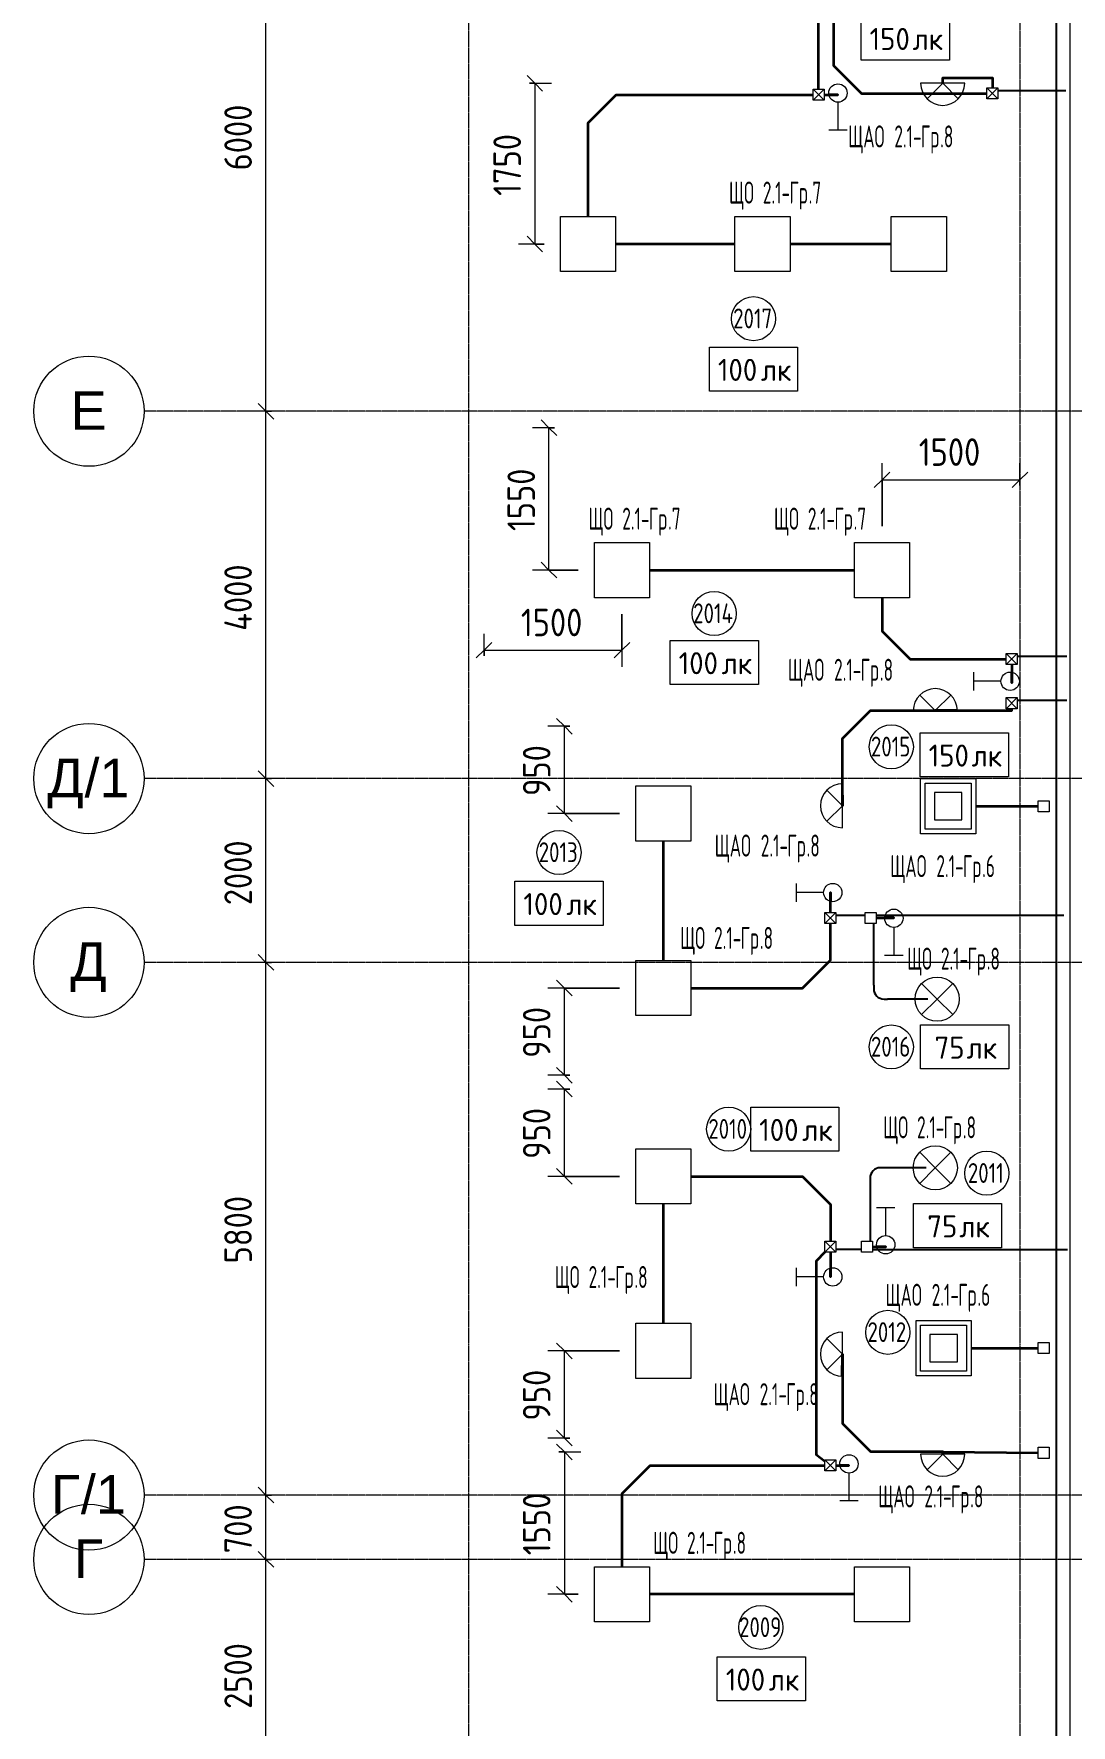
# Model space of a CAD drawing. Header units: millimetres. Extents: x -4730 to 98194, y -4296 to 93388.
# Drawn here: x -4730 to 6558, y 14695 to 33109 of the extents above; entities that cross this region are included whole.
import ezdxf

# ---------------------------------------------------------------- set-up
doc = ezdxf.new("R2010")
doc.units = ezdxf.units.MM
doc.linetypes.add('Линия сетки', pattern=[22.225, 12.7, -3.175, 3.175, -3.175])
for name, color, linetype, lineweight, true_color in [('Кабельные лотки', 5, 'Continuous', 25, 0x0000ff), ('Короба', 7, 'Continuous', 25, 0x008000), ('Соединительные детали коробов', 7, 'Continuous', 25, 0x008000), ('Типовые аннотации', 5, 'Continuous', 18, 0x0000ff)]:
    doc.layers.add(name, color=color, linetype=linetype, lineweight=lineweight, true_color=true_color)
for name, color, linetype, lineweight in [('Марки помещений', 7, 'Continuous', 9), ('Марки силовых электроприборов', 7, 'Continuous', 9), ('Осевая линия', 7, 'Continuous', 18), ('Оси', 7, 'Continuous', 9), ('Провода', 7, 'Continuous', 35), ('Размеры', 7, 'Continuous', 9), ('Размеры-120', 7, 'Continuous', 9)]:
    doc.layers.add(name, color=color, linetype=linetype, lineweight=lineweight)
doc.styles.add('Arial_1', font='arial.ttf', dxfattribs={"height": 420})
doc.styles.add('GOST Common', font='GOST_Common.ttf', dxfattribs={"width": 0.6, "height": 240})
doc.styles.add('GOST Common_2', font='GOST_Common.ttf', dxfattribs={"height": 240})
doc.styles.add('GOST Common_3', font='GOST_Common.ttf', dxfattribs={"width": 0.9, "height": 300})
doc.styles.add('GOST Common_4', font='GOST_Common.ttf', dxfattribs={"width": 0.8, "height": 216})
doc.dimstyles.new('ADSK_Проверочный', dxfattribs={"dimscale": 304.8, "dimtxt": 301.714499, "dimasz": 0.556693, "dimexe": 0.590551, "dimexo": 0.590551, "dimgap": 0.19685, "dimtad": 1, "dimdec": 3, "dimrnd": 0.001, "dimdsep": 46, "dimtxsty": 'GOST Common_3', "dimblk1": 'OBLIQUE', "dimblk2": 'OBLIQUE', "dimsah": 1, "dimcen": 0.09, "dimazin": 0, "dimtfac": 1, "dimtdec": 4, "dimtix": 1, "dimtmove": 0, "dimatfit": 3, "dimfxl": 1, "dimtvp": 1, "dimtolj": 1, "dimtzin": 0, "dimarcsym": 2})

# ---------------------------------------------------------------- blocks, each defined once
blk = doc.blocks.new('M_Короб_ отвод - Плоский торец - ПВХ - Стандартная-2386742-2-й этаж')
at = {"layer": 'Соединительные детали коробов'}
for p, q in [((0, 111.95), (0, 150.05)), ((-150.05, 0), (-111.95, 0))]:
    blk.add_line(p, q, dxfattribs=at)
blk.add_arc((-111.95, 111.95), 111.95, 270, 0, dxfattribs=at)
blk = doc.blocks.new('Ось сетки - Заголовок сетки - Окружность 5 мм-1145995-2-й этаж')
at = {"layer": 'Оси'}
blk.add_circle((0, 0), 5, dxfattribs=at)
blk = doc.blocks.new('DIMBLOCK26-2-й этаж')
at = {"layer": 'Размеры-120'}
for p, q in [((-2205, 16500), (-2290, 16585)), ((-2145, 16500), (-2385, 16500)), ((-2205, 14000), (-2205, 16500)), ((-2205, 16500), (-2120, 16415)), ((-2205, 16500), (-2145, 16500)), ((-2145, 14000), (-2385, 14000)), ((-2205, 14000), (-2290, 14085)), ((-2205, 14000), (-2120, 13915)), ((-2205, 14000), (-2145, 14000))]:
    blk.add_line(p, q, dxfattribs=at)
at = {"layer": 'Размеры-120', "color": 0, "insert": (-2657, 14872), "char_height": 300, "width": 908.21, "attachment_point": 1, "rotation": 90, "line_spacing_factor": 1.022761, "style": 'GOST Common_3'}
blk.add_mtext('2500', dxfattribs=at)
blk = doc.blocks.new('_Oblique')
at = {"color": 0, "linetype": 'ByBlock', "lineweight": -2}
blk.add_line((-0.5, -0.5), (0.5, 0.5), dxfattribs=at)
blk = doc.blocks.new('DIMBLOCK27-2-й этаж')
at = {"layer": 'Размеры-120'}
for p, q in [((-2145, 17200), (-2385, 17200)), ((-2205, 17200), (-2290, 17285)), ((-2205, 16500), (-2205, 17200)), ((-2205, 17200), (-2120, 17115)), ((-2205, 17200), (-2145, 17200)), ((-2205, 16500), (-2290, 16585)), ((-2145, 16500), (-2385, 16500)), ((-2205, 16500), (-2120, 16415)), ((-2205, 16500), (-2145, 16500))]:
    blk.add_line(p, q, dxfattribs=at)
at = {"layer": 'Размеры-120', "color": 0, "insert": (-2657, 16566), "char_height": 300, "width": 681.16, "attachment_point": 1, "rotation": 90, "line_spacing_factor": 1.022761, "style": 'GOST Common_3'}
blk.add_mtext('700', dxfattribs=at)
blk = doc.blocks.new('DIMBLOCK28-2-й этаж')
at = {"layer": 'Размеры-120'}
for p, q in [((-2205, 23000), (-2290, 23085)), ((-2145, 23000), (-2385, 23000)), ((-2205, 17200), (-2205, 23000)), ((-2205, 23000), (-2120, 22915)), ((-2205, 23000), (-2145, 23000)), ((-2145, 17200), (-2385, 17200)), ((-2205, 17200), (-2290, 17285)), ((-2205, 17200), (-2120, 17115)), ((-2205, 17200), (-2145, 17200))]:
    blk.add_line(p, q, dxfattribs=at)
at = {"layer": 'Размеры-120', "color": 0, "insert": (-2657, 19722), "char_height": 300, "width": 908.21, "attachment_point": 1, "rotation": 90, "line_spacing_factor": 1.022761, "style": 'GOST Common_3'}
blk.add_mtext('5800', dxfattribs=at)
blk = doc.blocks.new('DIMBLOCK29-2-й этаж')
at = {"layer": 'Размеры-120'}
for p, q in [((-2205, 25000), (-2290, 25085)), ((-2145, 25000), (-2385, 25000)), ((-2205, 23000), (-2205, 25000)), ((-2205, 25000), (-2120, 24915)), ((-2205, 25000), (-2145, 25000)), ((-2205, 23000), (-2290, 23085)), ((-2145, 23000), (-2385, 23000)), ((-2205, 23000), (-2120, 22915)), ((-2205, 23000), (-2145, 23000))]:
    blk.add_line(p, q, dxfattribs=at)
at = {"layer": 'Размеры-120', "color": 0, "insert": (-2657, 23622), "char_height": 300, "width": 908.21, "attachment_point": 1, "rotation": 90, "line_spacing_factor": 1.022761, "style": 'GOST Common_3'}
blk.add_mtext('2000', dxfattribs=at)
blk = doc.blocks.new('DIMBLOCK30-2-й этаж')
at = {"layer": 'Размеры-120'}
for p, q in [((-2145, 29000), (-2385, 29000)), ((-2205, 29000), (-2290, 29085)), ((-2205, 25000), (-2205, 29000)), ((-2205, 29000), (-2120, 28915)), ((-2205, 29000), (-2145, 29000)), ((-2205, 25000), (-2290, 25085)), ((-2145, 25000), (-2385, 25000)), ((-2205, 25000), (-2120, 24915)), ((-2205, 25000), (-2145, 25000))]:
    blk.add_line(p, q, dxfattribs=at)
at = {"layer": 'Размеры-120', "color": 0, "insert": (-2657, 26609), "char_height": 300, "width": 938.89, "attachment_point": 1, "rotation": 90, "line_spacing_factor": 1.022761, "style": 'GOST Common_3'}
blk.add_mtext('4000', dxfattribs=at)
blk = doc.blocks.new('DIMBLOCK31-2-й этаж')
at = {"layer": 'Размеры-120'}
for p, q in [((-2145, 35000), (-2385, 35000)), ((-2205, 35000), (-2290, 35085)), ((-2205, 29000), (-2205, 35000)), ((-2205, 35000), (-2120, 34915)), ((-2205, 35000), (-2145, 35000)), ((-2145, 29000), (-2385, 29000)), ((-2205, 29000), (-2290, 29085)), ((-2205, 29000), (-2120, 28915)), ((-2205, 29000), (-2145, 29000))]:
    blk.add_line(p, q, dxfattribs=at)
at = {"layer": 'Размеры-120', "color": 0, "insert": (-2657, 31622), "char_height": 300, "width": 908.21, "attachment_point": 1, "rotation": 90, "line_spacing_factor": 1.022761, "style": 'GOST Common_3'}
blk.add_mtext('6000', dxfattribs=at)
blk = doc.blocks.new('DIMBLOCK82-2-й этаж')
at = {"layer": 'Размеры-120'}
for p, q in [((723, 32570), (638, 32655)), ((663, 32570), (903, 32570)), ((723, 32570), (663, 32570)), ((723, 32570), (723, 30820)), ((723, 32570), (807, 32485)), ((825, 30820), (543, 30820)), ((723, 30820), (638, 30905)), ((723, 30820), (807, 30735)), ((723, 30820), (825, 30820))]:
    blk.add_line(p, q, dxfattribs=at)
at = {"layer": 'Размеры-120', "color": 0, "insert": (271, 31345), "char_height": 300, "width": 840.71, "attachment_point": 1, "rotation": 90, "line_spacing_factor": 1.022761, "style": 'GOST Common_3'}
blk.add_mtext('1750', dxfattribs=at)
blk = doc.blocks.new('DIMBLOCK83-2-й этаж')
at = {"layer": 'Размеры-120'}
for p, q in [((1670, 26792), (1670, 26218)), ((1670, 26398), (1670, 26792)), ((170, 26338), (170, 26578)), ((170, 26398), (85, 26314)), ((170, 26398), (255, 26483)), ((170, 26398), (1670, 26398)), ((170, 26398), (170, 26338)), ((1670, 26398), (1585, 26314)), ((1670, 26398), (1755, 26483))]:
    blk.add_line(p, q, dxfattribs=at)
at = {"layer": 'Размеры-120', "color": 0, "insert": (570, 26850), "char_height": 300, "width": 840.71, "attachment_point": 1, "line_spacing_factor": 1.022761, "style": 'GOST Common_3'}
blk.add_mtext('1500', dxfattribs=at)
blk = doc.blocks.new('DIMBLOCK84-2-й этаж')
at = {"layer": 'Размеры-120'}
for p, q in [((4500, 27748), (4500, 28433)), ((6000, 28193), (6000, 28433)), ((4500, 28253), (4415, 28168)), ((4500, 28253), (4585, 28338)), ((4500, 28253), (6000, 28253)), ((4500, 28253), (4500, 27748)), ((6000, 28253), (5915, 28168)), ((6000, 28253), (6085, 28338)), ((6000, 28253), (6000, 28193))]:
    blk.add_line(p, q, dxfattribs=at)
at = {"layer": 'Размеры-120', "color": 0, "insert": (4900, 28705), "char_height": 300, "width": 840.71, "attachment_point": 1, "line_spacing_factor": 1.022761, "style": 'GOST Common_3'}
blk.add_mtext('1500', dxfattribs=at)
blk = doc.blocks.new('DIMBLOCK85-2-й этаж')
at = {"layer": 'Размеры-120'}
for p, q in [((936, 28820), (696, 28820)), ((876, 28820), (792, 28905)), ((876, 27270), (876, 28820)), ((876, 28820), (961, 28735)), ((876, 28820), (936, 28820)), ((1195, 27270), (696, 27270)), ((876, 27270), (792, 27355)), ((876, 27270), (961, 27185)), ((876, 27270), (1195, 27270))]:
    blk.add_line(p, q, dxfattribs=at)
at = {"layer": 'Размеры-120', "color": 0, "insert": (424, 27695), "char_height": 300, "width": 840.71, "attachment_point": 1, "rotation": 90, "line_spacing_factor": 1.022761, "style": 'GOST Common_3'}
blk.add_mtext('1550', dxfattribs=at)
blk = doc.blocks.new('DIMBLOCK86-2-й этаж')
at = {"layer": 'Размеры-120'}
for p, q in [((1044, 25570), (959, 25655)), ((1104, 25570), (864, 25570)), ((1044, 24620), (1044, 25570)), ((1044, 25570), (1129, 25485)), ((1044, 25570), (1104, 25570)), ((1044, 24620), (959, 24705)), ((1645, 24620), (864, 24620)), ((1044, 24620), (1129, 24535)), ((1044, 24620), (1645, 24620))]:
    blk.add_line(p, q, dxfattribs=at)
at = {"layer": 'Размеры-120', "color": 0, "insert": (592, 24811), "char_height": 300, "width": 681.16, "attachment_point": 1, "rotation": 90, "line_spacing_factor": 1.022761, "style": 'GOST Common_3'}
blk.add_mtext('950', dxfattribs=at)
blk = doc.blocks.new('DIMBLOCK87-2-й этаж')
at = {"layer": 'Размеры-120'}
for p, q in [((1645, 22720), (864, 22720)), ((1044, 22720), (959, 22805)), ((1044, 21770), (1044, 22720)), ((1044, 22720), (1129, 22635)), ((1044, 22720), (1645, 22720)), ((1104, 21770), (864, 21770)), ((1044, 21770), (959, 21855)), ((1044, 21770), (1129, 21685)), ((1044, 21770), (1104, 21770))]:
    blk.add_line(p, q, dxfattribs=at)
at = {"layer": 'Размеры-120', "color": 0, "insert": (592, 21961), "char_height": 300, "width": 681.16, "attachment_point": 1, "rotation": 90, "line_spacing_factor": 1.022761, "style": 'GOST Common_3'}
blk.add_mtext('950', dxfattribs=at)
blk = doc.blocks.new('DIMBLOCK88-2-й этаж')
at = {"layer": 'Размеры-120'}
for p, q in [((1044, 17670), (959, 17755)), ((984, 17670), (1224, 17670)), ((1044, 17670), (984, 17670)), ((1044, 17670), (1044, 16120)), ((1044, 17670), (1129, 17585)), ((1044, 16120), (959, 16205)), ((1195, 16120), (864, 16120)), ((1044, 16120), (1129, 16035)), ((1044, 16120), (1195, 16120))]:
    blk.add_line(p, q, dxfattribs=at)
at = {"layer": 'Размеры-120', "color": 0, "insert": (592, 16545), "char_height": 300, "width": 840.71, "attachment_point": 1, "rotation": 90, "line_spacing_factor": 1.022761, "style": 'GOST Common_3'}
blk.add_mtext('1550', dxfattribs=at)
blk = doc.blocks.new('DIMBLOCK89-2-й этаж')
at = {"layer": 'Размеры-120'}
for p, q in [((1104, 21620), (864, 21620)), ((1044, 21620), (959, 21705)), ((1044, 20670), (1044, 21620)), ((1044, 21620), (1129, 21535)), ((1044, 21620), (1104, 21620)), ((1645, 20670), (864, 20670)), ((1044, 20670), (959, 20755)), ((1044, 20670), (1129, 20585)), ((1044, 20670), (1645, 20670))]:
    blk.add_line(p, q, dxfattribs=at)
at = {"layer": 'Размеры-120', "color": 0, "insert": (592, 20861), "char_height": 300, "width": 681.16, "attachment_point": 1, "rotation": 90, "line_spacing_factor": 1.022761, "style": 'GOST Common_3'}
blk.add_mtext('950', dxfattribs=at)
blk = doc.blocks.new('DIMBLOCK90-2-й этаж')
at = {"layer": 'Размеры-120'}
for p, q in [((1044, 18770), (959, 18855)), ((1645, 18770), (864, 18770)), ((1044, 17820), (1044, 18770)), ((1044, 18770), (1129, 18685)), ((1044, 18770), (1645, 18770)), ((1044, 17820), (959, 17905)), ((1104, 17820), (864, 17820)), ((1044, 17820), (1129, 17735)), ((1044, 17820), (1104, 17820))]:
    blk.add_line(p, q, dxfattribs=at)
at = {"layer": 'Размеры-120', "color": 0, "insert": (592, 18011), "char_height": 300, "width": 681.16, "attachment_point": 1, "rotation": 90, "line_spacing_factor": 1.022761, "style": 'GOST Common_3'}
blk.add_mtext('950', dxfattribs=at)
blk = doc.blocks.new('ADSK_Марка_Помещение_1_ГОСТ21-501-2011 - Номер-85995-2-й этаж')
at = {"layer": 'Марки помещений'}
blk.add_circle((0, 0), 2, dxfattribs=at)
blk = doc.blocks.new('Морка помещения_освещённость_ - Морка помещения_освещённость_-1484368-2-й этаж')
at = {"layer": 'Марки помещений', "color": 190, "true_color": 0x8000ff}
for p, q in [((-4, 0), (-4, 4)), ((-4, 4), (4, 4)), ((4, 4), (4, 0)), ((4, 0), (-4, 0))]:
    blk.add_line(p, q, dxfattribs=at)

msp = doc.modelspace()

# ---------------------------------------------------------------- linework, layer by layer
at = {"layer": 'Кабельные лотки'}
msp.add_line((6395.0021, 43348.1437), (6395.0021, 278.1437), dxfattribs=at)
at = {"layer": 'Короба'}
for p, q in [((5761.8303, 32490.7584), (6501.8303, 32490.7584)), ((5971.1882, 26333.087), (6511.1882, 26333.087)), ((5971.1882, 25853.087), (6511.1882, 25853.087)), ((3998.0853, 23515.2039), (4318.0853, 23515.2039)), ((4409.5853, 22750.05), (4409.5853, 23423.7039)), ((4438.0853, 23515.2039), (6478.0853, 23515.2039)), ((5000, 22600), (4559.6353, 22600)), ((4980, 20763.5715), (4519.6353, 20763.5715)), ((4369.5853, 20613.5215), (4369.5853, 19963.7039)), ((4278.0853, 19872.2039), (3998.0853, 19872.2039)), ((4398.0853, 19872.2039), (6518.0853, 19872.2039))]:
    msp.add_line(p, q, dxfattribs=at)
at = {"layer": 'Осевая линия'}
msp.add_line((6545.0021, 43348.1437), (6545.0021, 278.1437), dxfattribs=at)
at = {"layer": 'Оси', "linetype": 'Линия сетки'}
for p, q in [((0, 93388.3703), (0, -3096.3487)), ((6000, 93388.3703), (6000, -3096.3487)), ((98194.2682, 29000), (-3530.0173, 29000)), ((98194.2682, 25000), (-3530.0173, 25000)), ((98194.2682, 23000), (-3530.0173, 23000)), ((98194.2682, 17200), (-3530.0173, 17200)), ((98194.2682, 16500), (-3530.0173, 16500))]:
    msp.add_line(p, q, dxfattribs=at)
at = {"layer": 'Провода'}
for p, q in [((2900, 30820), (1600, 30820)), ((4600, 30820), (3500, 30820)), ((1970, 27270), (4200, 27270)), ((5520, 24700.0006), (6200, 24700)), ((2120.3575, 23020), (2120.3575, 24320)), ((2120.3575, 19069.9999), (2120.3575, 20370)), ((5469.9725, 18800.0006), (6200, 18800)), ((4200, 16119.9999), (1970, 16119.9999))]:
    msp.add_line(p, q, dxfattribs=at)
at = {"layer": 'Провода', "flags": 128}
for points in [[(3810.0474, 32505.7001), (3810.0427, 34785.7022), (3913.2776, 34782.0959)], [(3973.2773, 33280), (3973.2745, 32764.8021), (4278.0728, 32459.8709), (5641.8303, 32459.2842)], [(5160, 32570), (5160, 32630), (5701.8255, 32630), (5701.8286, 32519.2584)], [(1300.4178, 31120), (1301.8395, 32140.9025), (1607.064, 32445.7019), (3750.0475, 32445.7002)], [(3870.0475, 32445.7007), (4020, 32445.7022), (3921.7554, 32445.7022)], [(4500.7013, 26970), (4501.5514, 26606.3882), (4807.064, 26301.5886), (5851.1882, 26301.5871)], [(5911.1871, 26241.587), (5911.1834, 26041.589), (5911.1834, 26158.5741)], [(4067.9272, 24944.9911), (4070, 24705), (4070, 25435.2), (4374.8, 25740), (5080, 25740)], [(5319.991, 25742.0728), (5080, 25740), (5911.1834, 25740), (5911.1847, 25761.587)], [(3938.0842, 23543.7039), (3938.0804, 23760), (3938.0804, 23663.5139)], [(2420, 22720), (3633.2804, 22720), (3938.0824, 23024.8), (3938.0849, 23423.7039)], [(4438.0853, 23483.7044), (4628.3431, 23483.706), (4528.4378, 23483.706)], [(2420, 20670), (3633.2804, 20670), (3938.0824, 20365.2), (3938.0849, 19963.7039)], [(4398.0853, 19903.7045), (4540, 19903.706), (4442.4359, 19903.706)], [(3878.0853, 19843.7066), (3782.517, 19748.1425), (3782.517, 17639.9999), (3878.0853, 17568.5573)], [(3938.0844, 19843.7039), (3938.0804, 19575.5058), (3938.0804, 19671.9919)], [(4067.9272, 18495.0088), (4070, 18734.9999), (4070, 17979.7999), (4374.8, 17674.9999), (5160, 17674.9999), (5160, 17644.9999)], [(1670.4839, 16419.9999), (1671.7724, 17218.9064), (1977.064, 17523.7057), (3878.0853, 17523.704)], [(3998.0853, 17523.7045), (4140, 17523.706), (4041.2323, 17523.706)], [(5160, 17644.9999), (5160, 17669.9999), (6200, 17660.5454)]]:
    msp.add_lwpolyline(points, dxfattribs=at)
at = {"layer": 'Типовые аннотации', "color": 16, "true_color": 0x800000}
for p, q in [((3750.0475, 32505.7001), (3870.0475, 32505.7001)), ((3750.0475, 32385.7001), (3750.0475, 32505.7001)), ((3750.0475, 32505.7001), (3870.0475, 32385.7001)), ((3750.0475, 32385.7001), (3870.0475, 32505.7001)), ((3870.0475, 32505.7001), (3870.0475, 32385.7001)), ((3870.0475, 32385.7001), (3750.0475, 32385.7001)), ((4318.0853, 23543.7039), (4438.0853, 23543.7039)), ((4318.0853, 23423.7039), (4318.0853, 23543.7039)), ((4438.0853, 23423.7039), (4318.0853, 23423.7039)), ((4438.0853, 23543.7039), (4438.0853, 23423.7039)), ((4278.0853, 19963.7039), (4398.0853, 19963.7039)), ((4278.0853, 19843.7039), (4278.0853, 19963.7039)), ((4398.0853, 19963.7039), (4398.0853, 19843.7039)), ((4398.0853, 19843.7039), (4278.0853, 19843.7039)), ((3878.0853, 17583.7039), (3998.0853, 17583.7039)), ((3878.0853, 17463.7039), (3878.0853, 17583.7039)), ((3878.0853, 17583.7039), (3998.0853, 17463.7039)), ((3878.0853, 17463.7039), (3998.0853, 17583.7039)), ((3998.0853, 17583.7039), (3998.0853, 17463.7039)), ((3998.0853, 17463.7039), (3878.0853, 17463.7039))]:
    msp.add_line(p, q, dxfattribs=at)
at = {"layer": 'Типовые аннотации', "color": 1, "true_color": 0xff0000}
for p, q in [((5400, 32570), (4920, 32570)), ((5160, 32570), (4990.2944, 32400.2944)), ((5160, 32570), (5329.7056, 32400.2944)), ((5641.8303, 32519.2584), (5761.8303, 32519.2584)), ((5641.8303, 32399.2584), (5641.8303, 32519.2584)), ((5641.8303, 32519.2584), (5761.8303, 32399.2584)), ((5641.8303, 32399.2584), (5761.8303, 32519.2584)), ((5761.8303, 32519.2584), (5761.8303, 32399.2584)), ((5761.8303, 32399.2584), (5641.8303, 32399.2584)), ((5080, 25740), (4910.2944, 25909.7056)), ((5080, 25740), (5249.7056, 25909.7056)), ((5851.1882, 25881.587), (5971.1882, 25881.587)), ((5851.1882, 25761.587), (5851.1882, 25881.587)), ((5851.1882, 25881.587), (5971.1882, 25761.587)), ((5851.1882, 25761.587), (5971.1882, 25881.587)), ((5971.1882, 25881.587), (5971.1882, 25761.587)), ((4840, 25740), (5320, 25740)), ((5971.1882, 25761.587), (5851.1882, 25761.587)), ((4070, 24705), (3900.2944, 24874.7056)), ((4070, 24465), (4070, 24945)), ((4920, 25000), (5520, 25000)), ((4920, 24400), (4920, 25000)), ((4970, 24950), (5470, 24950)), ((4970, 24450), (4970, 24950)), ((5470, 24950), (5470, 24450)), ((5520, 25000), (5520, 24400)), ((4070, 24705), (3900.2944, 24535.2944)), ((5070, 24850), (5070, 24550)), ((5370, 24850), (5070, 24850)), ((5370, 24550), (5370, 24850)), ((6200, 24760), (6320, 24760)), ((6200, 24640), (6200, 24760)), ((6320, 24760), (6320, 24640)), ((5070, 24550), (5370, 24550)), ((6320, 24640), (6200, 24640)), ((5520, 24400), (4920, 24400)), ((5470, 24450), (4970, 24450)), ((4070, 18494.9999), (4070, 18974.9999)), ((4869.9725, 19100), (5469.9725, 19100)), ((4869.9725, 18500), (4869.9725, 19100)), ((4919.9725, 19050), (5419.9725, 19050)), ((4919.9725, 18550), (4919.9725, 19050)), ((5419.9725, 19050), (5419.9725, 18550)), ((5469.9725, 19100), (5469.9725, 18500)), ((4070, 18734.9999), (3900.2944, 18904.7055)), ((5019.9725, 18950), (5019.9725, 18650)), ((5319.9725, 18950), (5019.9725, 18950)), ((5319.9725, 18650), (5319.9725, 18950)), ((6200, 18860), (6320, 18860)), ((6200, 18740), (6200, 18860)), ((6320, 18860), (6320, 18740)), ((4070, 18734.9999), (3900.2944, 18565.2943)), ((5019.9725, 18650), (5319.9725, 18650)), ((6320, 18740), (6200, 18740)), ((5469.9725, 18500), (4869.9725, 18500)), ((5419.9725, 18550), (4919.9725, 18550)), ((6200, 17720), (6320, 17720)), ((6200, 17600), (6200, 17720)), ((6320, 17720), (6320, 17600)), ((5400, 17644.9999), (4920, 17644.9999)), ((5160, 17644.9999), (4990.2944, 17475.2943)), ((5160, 17644.9999), (5329.7056, 17475.2943)), ((6320, 17600), (6200, 17600))]:
    msp.add_line(p, q, dxfattribs=at)
at = {"layer": 'Типовые аннотации'}
for p, q in [((4020, 32364.3567), (4020, 32064.3567)), ((3920, 32064.3567), (4120, 32064.3567)), ((1000, 31120), (1600, 31120)), ((1000, 30520), (1000, 31120)), ((1600, 31120), (1600, 30520)), ((2900, 31120), (3500, 31120)), ((2900, 30520), (2900, 31120)), ((3500, 31120), (3500, 30520)), ((4600, 31120), (5200, 31120)), ((4600, 30520), (4600, 31120)), ((5200, 31120), (5200, 30520)), ((1600, 30520), (1000, 30520)), ((3500, 30520), (2900, 30520)), ((5200, 30520), (4600, 30520)), ((1370, 27570), (1970, 27570)), ((1370, 26970), (1370, 27570)), ((1970, 27570), (1970, 26970)), ((4200, 27570), (4800, 27570)), ((4200, 26970), (4200, 27570)), ((4800, 27570), (4800, 26970)), ((1970, 26970), (1370, 26970)), ((4800, 26970), (4200, 26970)), ((5494.3567, 26160), (5494.3567, 25960)), ((5794.3567, 26060), (5494.3567, 26060)), ((1820, 24920), (2420, 24920)), ((1820, 24320), (1820, 24920)), ((2420, 24920), (2420, 24320)), ((2420, 24320), (1820, 24320)), ((3564.3567, 23860), (3564.3567, 23660)), ((3864.3567, 23760), (3564.3567, 23760)), ((4628.3431, 23379.3567), (4628.3431, 23079.3567)), ((1820, 23020), (2420, 23020)), ((1820, 22420), (1820, 23020)), ((2420, 23020), (2420, 22420)), ((4528.3431, 23079.3567), (4728.3431, 23079.3567)), ((5100, 22600), (4930.2944, 22769.7056)), ((5100, 22600), (5269.7056, 22769.7056)), ((5100, 22600), (4930.2944, 22430.2944)), ((5100, 22600), (5269.7056, 22430.2944)), ((2420, 22420), (1820, 22420)), ((1820, 20970), (2420, 20970)), ((1820, 20370), (1820, 20970)), ((2420, 20970), (2420, 20370)), ((5080, 20763.5715), (4910.2944, 20933.2771)), ((5080, 20763.5715), (5249.7056, 20933.2771)), ((5080, 20763.5715), (4910.2944, 20593.8659)), ((5080, 20763.5715), (5249.7056, 20593.8659)), ((2420, 20370), (1820, 20370)), ((4640, 20325.6432), (4440, 20325.6432)), ((4540, 20025.6432), (4540, 20325.6432)), ((3564.3567, 19675.5058), (3564.3567, 19475.5058)), ((3864.3567, 19575.5058), (3564.3567, 19575.5058)), ((1820, 19069.9999), (2420, 19069.9999)), ((1820, 18469.9999), (1820, 19069.9999)), ((2420, 19069.9999), (2420, 18469.9999)), ((2420, 18469.9999), (1820, 18469.9999)), ((4140, 17439.3566), (4140, 17139.3566)), ((4040, 17139.3566), (4240, 17139.3566)), ((1370, 16419.9999), (1970, 16419.9999)), ((1370, 15819.9999), (1370, 16419.9999)), ((1970, 16419.9999), (1970, 15819.9999)), ((4200, 16419.9999), (4800, 16419.9999)), ((4200, 15819.9999), (4200, 16419.9999)), ((4800, 16419.9999), (4800, 15819.9999)), ((1970, 15819.9999), (1370, 15819.9999)), ((4800, 15819.9999), (4200, 15819.9999))]:
    msp.add_line(p, q, dxfattribs=at)
at = {"layer": 'Типовые аннотации', "color": 7}
for p, q in [((5851.1882, 26361.587), (5971.1882, 26361.587)), ((5851.1882, 26241.587), (5851.1882, 26361.587)), ((5851.1882, 26361.587), (5971.1882, 26241.587)), ((5851.1882, 26241.587), (5971.1882, 26361.587)), ((5971.1882, 26361.587), (5971.1882, 26241.587)), ((5971.1882, 26241.587), (5851.1882, 26241.587)), ((3878.0853, 23543.7039), (3998.0853, 23543.7039)), ((3878.0853, 23423.7039), (3878.0853, 23543.7039)), ((3878.0853, 23543.7039), (3998.0853, 23423.7039)), ((3878.0853, 23423.7039), (3998.0853, 23543.7039)), ((3998.0853, 23423.7039), (3878.0853, 23423.7039)), ((3998.0853, 23543.7039), (3998.0853, 23423.7039)), ((3878.0853, 19963.7039), (3998.0853, 19963.7039)), ((3878.0853, 19843.7039), (3878.0853, 19963.7039)), ((3878.0853, 19963.7039), (3998.0853, 19843.7039)), ((3878.0853, 19843.7039), (3998.0853, 19963.7039)), ((3998.0853, 19963.7039), (3998.0853, 19843.7039)), ((3998.0853, 19843.7039), (3878.0853, 19843.7039))]:
    msp.add_line(p, q, dxfattribs=at)
at = {"layer": 'Типовые аннотации'}
for centre, radius in [((4020, 32464.3567), 100), ((5894.3567, 26060), 100), ((3964.3567, 23760), 100), ((4628.3431, 23479.3567), 100), ((5100, 22600), 240), ((5080, 20763.5715), 240), ((4540, 19925.6432), 100), ((3964.3567, 19575.5058), 100), ((4140, 17539.3566), 100)]:
    msp.add_circle(centre, radius, dxfattribs=at)
at = {"layer": 'Типовые аннотации', "color": 1, "true_color": 0xff0000}
for centre, start, end in [((5160, 32570), 180, 360), ((5080, 25740), 360, 180), ((4070, 24705), 90, 270), ((4070, 18734.9999), 90, 270), ((5160, 17644.9999), 180, 360)]:
    msp.add_arc(centre, 240, start, end, dxfattribs=at)

# ---------------------------------------------------------------- block references
at = {"layer": 'Марки помещений', "color": 190, "true_color": 0x8000ff, "xscale": 120, "yscale": 120, "zscale": 120}
for p in [(4752.7367, 32820.9879), (3101.8358, 29218.3798), (2674.8843, 26025.0712), (5395.5186, 25019.4035), (985.3664, 23402.6844), (5399.7866, 21838.8064), (3551.2165, 20943.7856), (5320.9388, 19893.549), (3187.6329, 14959.7419)]:
    msp.add_blockref('Морка помещения_освещённость_ - Морка помещения_освещённость_-1484368-2-й этаж', p, dxfattribs=at)
at = {"layer": 'Марки помещений', "xscale": 120, "yscale": 120, "zscale": 120}
for p in [(3101.8358, 30007.2891), (2673.6022, 26797.0494), (4600.9388, 25346.2314), (985.3664, 24196.3706), (4600.9388, 22078.8064), (2831.2165, 21183.7856), (5639.7866, 20703.7856), (4563.2061, 18971.789), (3181.7909, 15759.5171)]:
    msp.add_blockref('ADSK_Марка_Помещение_1_ГОСТ21-501-2011 - Номер-85995-2-й этаж', p, dxfattribs=at)
at = {"layer": 'Оси', "xscale": 120, "yscale": 120, "zscale": 120, "rotation": 90}
for p in [(-4130.0173, 29000), (-4130.0173, 25000), (-4130.0173, 23000), (-4130.0173, 17200), (-4130.0173, 16500)]:
    msp.add_blockref('Ось сетки - Заголовок сетки - Окружность 5 мм-1145995-2-й этаж', p, dxfattribs=at)
at = {"layer": 'Соединительные детали коробов'}
for p, rotation in [((4409.5853, 22600), 270), ((4369.5853, 20763.5715), 180)]:
    msp.add_blockref('M_Короб_ отвод - Плоский торец - ПВХ - Стандартная-2386742-2-й этаж', p, dxfattribs=dict(at, rotation=rotation))

# ---------------------------------------------------------------- texts
at = {"layer": 'Марки помещений', "color": 190, "true_color": 0x8000ff, "char_height": 240, "attachment_point": 1, "style": 'GOST Common_2'}
for s, insert, width in [('150', (4364.8529, 33172.6999), 567.59475), ('лк', (4833.1654, 33172.6999), 413.67075), ('100', (2713.9519, 29570.0918), 567.59475), ('лк', (3182.2644, 29570.0918), 413.67075), ('100', (2287.0004, 26376.7832), 567.59475), ('лк', (2755.3129, 26376.7832), 413.67075), ('150', (5007.6347, 25371.1154), 567.59475), ('лк', (5475.9472, 25371.1154), 413.67075), ('100', (597.4825, 23754.3964), 567.59475), ('лк', (1065.795, 23754.3964), 413.67075), ('75', (5071.3027, 22190.5184), 423.291), ('лк', (5420.5527, 22190.5184), 413.67075), ('100', (3163.3327, 21295.4976), 567.59475), ('лк', (3631.6452, 21295.4976), 413.67075), ('75', (4992.455, 20245.2609), 423.291), ('лк', (5341.705, 20245.2609), 413.67075), ('100', (2799.749, 15311.4538), 567.59475), ('лк', (3268.0615, 15311.4538), 413.67075)]:
    msp.add_mtext(s, dxfattribs=dict(at, insert=insert, width=width))
at = {"layer": 'Марки помещений', "char_height": 216, "attachment_point": 1, "style": 'GOST Common_4'}
for s, insert, width in [('2017', (2880.7199, 30118.0763), 546.4302), ('2014', (2445.7663, 26907.8366), 561.8226), ('2015', (4379.8229, 25457.0186), 546.4302), ('2013', (764.2505, 24307.1578), 546.4302), ('2016', (4379.8229, 22189.5937), 546.4302), ('2010', (2610.1006, 21294.5728), 546.4302), ('2011', (5434.5107, 20814.5728), 507.9492), ('2012', (4342.0902, 19082.5762), 546.4302), ('2009', (2944.8349, 15870.3043), 584.9112)]:
    msp.add_mtext(s, dxfattribs=dict(at, insert=insert, width=width))
at = {"layer": 'Марки силовых электроприборов', "char_height": 240, "attachment_point": 1, "style": 'GOST Common'}
for s, insert, width in [('ЩАО', (4131.762, 32111.5605), 502.17705), (' 2.1-', (4546.0995, 32111.5605), 455.99985), ('Гр', (4922.337, 32111.5605), 253.9746), ('.8', (5131.887, 32111.5605), 178.93665), ('ЩО', (2834.6053, 31500.1824), 340.55685), (' 2.1-', (3115.5928, 31500.1824), 455.99985), ('Гр', (3491.8303, 31500.1824), 253.9746), ('.7', (3701.3803, 31500.1824), 178.93665), ('ЩО', (1304.6053, 27950.1824), 340.55685), (' 2.1-', (1585.5928, 27950.1824), 455.99985), ('Гр', (1961.8303, 27950.1824), 253.9746), ('.7', (2171.3803, 27950.1824), 178.93665), ('ЩО', (3324.1578, 27950.1824), 340.55685), (' 2.1-', (3605.1453, 27950.1824), 455.99985), ('Гр', (3981.3828, 27950.1824), 253.9746), ('.7', (4190.9328, 27950.1824), 178.93665), ('ЩАО', (3476.1089, 26304.9611), 502.17705), (' 2.1-', (3890.4464, 26304.9611), 455.99985), ('Гр', (4266.6839, 26304.9611), 253.9746), ('.8', (4476.2339, 26304.9611), 178.93665), ('ЩАО', (2678.9215, 24391.2038), 502.17705), (' 2.1-', (3093.259, 24391.2038), 455.99985), ('Гр', (3469.4965, 24391.2038), 253.9746), ('.8', (3679.0465, 24391.2038), 178.93665), ('ЩАО', (4589.2503, 24167.2723), 502.17705), (' 2.1-', (5003.5878, 24167.2723), 455.99985), ('Гр', (5379.8253, 24167.2723), 253.9746), ('.6', (5589.3753, 24167.2723), 178.93665), ('ЩО', (2303.3706, 23385.7774), 340.55685), (' 2.1-', (2584.3581, 23385.7774), 455.99985), ('Гр', (2960.5956, 23385.7774), 253.9746), ('.8', (3170.1456, 23385.7774), 178.93665), ('ЩО', (4772.3414, 23160.1824), 340.55685), (' 2.1-', (5053.3289, 23160.1824), 455.99985), ('Гр', (5429.5664, 23160.1824), 253.9746), ('.8', (5639.1164, 23160.1824), 178.93665), ('ЩО', (4512.3414, 21323.7539), 340.55685), (' 2.1-', (4793.3289, 21323.7539), 455.99985), ('Гр', (5169.5664, 21323.7539), 253.9746), ('.8', (5379.1164, 21323.7539), 178.93665), ('ЩО', (938.2015, 19694.3001), 340.55685), (' 2.1-', (1219.189, 19694.3001), 455.99985), ('Гр', (1595.4265, 19694.3001), 253.9746), ('.8', (1804.9765, 19694.3001), 178.93665), ('ЩАО', (4537.9778, 19500.1824), 502.17705), (' 2.1-', (4952.3153, 19500.1824), 455.99985), ('Гр', (5328.5528, 19500.1824), 253.9746), ('.6', (5538.1028, 19500.1824), 178.93665), ('ЩАО', (2666.4195, 18418.6875), 502.17705), (' 2.1-', (3080.757, 18418.6875), 455.99985), ('Гр', (3456.9945, 18418.6875), 253.9746), ('.8', (3666.5445, 18418.6875), 178.93665), ('ЩАО', (4458.7814, 17305.4682), 502.17705), (' 2.1-', (4873.1189, 17305.4682), 455.99985), ('Гр', (5249.3564, 17305.4682), 253.9746), ('.8', (5458.9064, 17305.4682), 178.93665), ('ЩО', (2009.5615, 16800.1823), 340.55685), (' 2.1-', (2290.549, 16800.1823), 455.99985), ('Гр', (2666.7865, 16800.1823), 253.9746), ('.8', (2876.3365, 16800.1823), 178.93665)]:
    msp.add_mtext(s, dxfattribs=dict(at, insert=insert, width=width))
at = {"layer": 'Оси', "char_height": 420, "attachment_point": 1, "style": 'Arial_1'}
for s, insert, width in [('\\fArial|b0|i0|c204|p34|;Е', (-4329.1219, 29217.441), 481.0125), ('/1', (-4178.7094, 25217.441), 606.07575), ('\\fArial|b0|i0|c204|p34|;Д', (-4583.5219, 25217.441), 490.63275), ('\\fArial|b0|i0|c204|p34|;Д', (-4333.3219, 23217.441), 490.63275), ('\\fArial|b0|i0|c204|p34|;Г', (-4543.9219, 17417.441), 394.43025), ('/1', (-4218.4844, 17417.441), 606.07575), ('\\fArial|b0|i0|c204|p34|;Г', (-4293.7219, 16717.441), 394.43025)]:
    msp.add_mtext(s, dxfattribs=dict(at, insert=insert, width=width))

# ---------------------------------------------------------------- dimensions: what is measured, and where the dimension line sits
at = {"layer": 'Размеры'}
for base, p1, p2, override, picture, middle in [((-2204.7307, 35000), (-2324.7126, 29000), (-2324.7126, 35000), {"dimpost": '<>', "dimfxl": 6000}, 'DIMBLOCK31-2-й этаж', (-2414.7307, 32000)), ((722.616, 30820), (842.5979, 32570), (1004.764, 30820), {"dimpost": '<>', "dimfxl": 1757.49761}, 'DIMBLOCK82-2-й этаж', (512.616, 31695)), ((-2204.7307, 29000), (-2324.7126, 25000), (-2324.7126, 29000), {"dimpost": '<>', "dimfxl": 4000}, 'DIMBLOCK30-2-й этаж', (-2414.7307, 27000)), ((876.3905, 28820), (1374.764, 27270), (756.4086, 28820), {"dimpost": '<>', "dimfxl": 1668.790993}, 'DIMBLOCK85-2-й этаж', (666.3905, 28045)), ((1043.9447, 25570), (1824.764, 24620), (923.9628, 25570), {"dimpost": '<>', "dimfxl": 1309.176374}, 'DIMBLOCK86-2-й этаж', (833.9447, 25095)), ((-2204.7307, 25000), (-2324.7126, 23000), (-2324.7126, 25000), {"dimpost": '<>', "dimfxl": 2000}, 'DIMBLOCK29-2-й этаж', (-2414.7307, 24000)), ((-2204.7307, 23000), (-2324.7126, 17200), (-2324.7126, 23000), {"dimpost": '<>', "dimfxl": 5800}, 'DIMBLOCK28-2-й этаж', (-2414.7307, 20100)), ((1043.9447, 22720), (923.9628, 21770), (1824.764, 22720), {"dimpost": '<>', "dimfxl": 1309.176374}, 'DIMBLOCK87-2-й этаж', (833.9447, 22245)), ((1043.9447, 21620), (1824.764, 20670), (923.9628, 21620), {"dimpost": '<>', "dimfxl": 1309.176374}, 'DIMBLOCK89-2-й этаж', (833.9447, 21145)), ((1043.9447, 18769.9999), (923.9628, 17819.9999), (1824.764, 18769.9999), {"dimpost": '<>', "dimfxl": 1309.176374}, 'DIMBLOCK90-2-й этаж', (833.9447, 18294.9999)), ((1043.9447, 16119.9999), (1163.9266, 17669.9999), (1374.764, 16119.9999), {"dimpost": '<>', "dimfxl": 1564.273768}, 'DIMBLOCK88-2-й этаж', (833.9447, 16894.9999)), ((-2204.7307, 17200), (-2324.7126, 16500), (-2324.7126, 17200), {"dimpost": '<>', "dimfxl": 700}, 'DIMBLOCK27-2-й этаж', (-2414.7307, 16850)), ((-2204.7307, 16500), (-2324.7126, 14000), (-2324.7126, 16500), {"dimpost": '<>', "dimfxl": 2500}, 'DIMBLOCK26-2-й этаж', (-2414.7307, 15250))]:
    dim = msp.add_linear_dim(base=base, p1=p1, p2=p2, angle=90, dimstyle='ADSK_Проверочный', override=override, dxfattribs=at)
    dim.commit()
    dim.dimension.update_dxf_attribs({"geometry": picture, "text_midpoint": middle})
for base, p1, p2, override, picture, middle in [((6000, 28252.721), (4500, 27567.5), (6000, 28372.7028), {"dimpost": '<>', "dimfxl": 1702.454585}, 'DIMBLOCK84-2-й этаж', (5250, 28462.721)), ((1670, 26398.3621), (170, 26518.344), (1670, 26972.5), {"dimpost": '<>', "dimfxl": 1567.24526}, 'DIMBLOCK83-2-й этаж', (920, 26608.3621))]:
    dim = msp.add_linear_dim(base=base, p1=p1, p2=p2, dimstyle='ADSK_Проверочный', override=override, dxfattribs=at)
    dim.commit()
    dim.dimension.update_dxf_attribs({"geometry": picture, "text_midpoint": middle})

doc.saveas('drawing.dxf')
